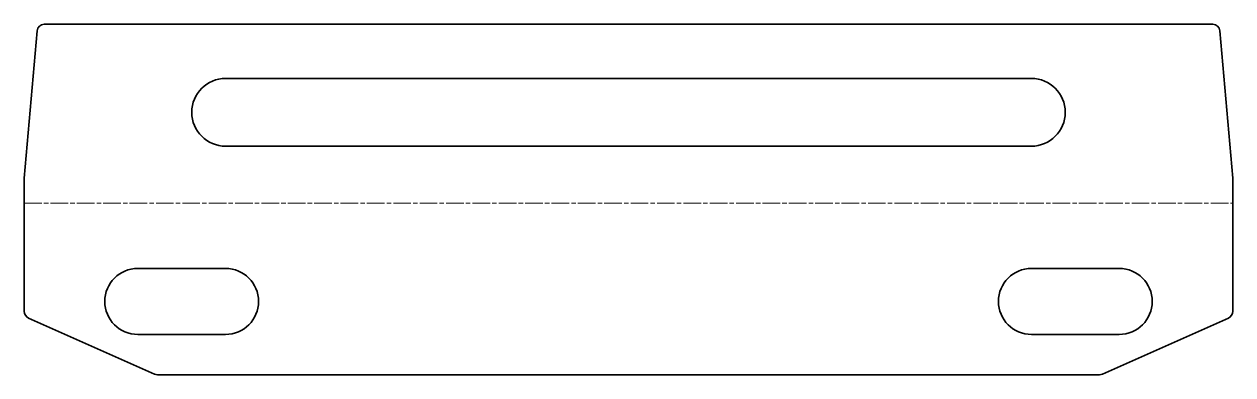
# Model space of a CAD drawing. Header units: millimetres. Extents: x 0 to 165, y 0 to 48.
import ezdxf

# ---------------------------------------------------------------- set-up
doc = ezdxf.new("R2010")
doc.units = ezdxf.units.MM
doc.linetypes.add('Chain', pattern=[13.68, 9.12, -1.14, 2.28, -1.14])
doc.layers.add('SIMUMAK Bend Centerline (ISO)', color=7, linetype='Chain', lineweight=9)
doc.layers.add('SIMUMAK Visible (ISO)', color=7, linetype='Continuous', lineweight=35)

# ---------------------------------------------------------------- blocks, each defined once
blk = doc.blocks.new('SIL-027-URIN-01_Sheet_11_SIL-027-URIN-01 (Desplegada)')
at = {"layer": 'SIMUMAK Bend Centerline (ISO)', "ltscale": 0.263158}
blk.add_line((-82.5, -0.5), (82.5, -0.5), dxfattribs=at)
at = {"layer": 'SIMUMAK Visible (ISO)'}
for p, q in [((79.75, 23.89), (-79.75, 23.89)), ((-80.74, 22.98), (-82.5, 2.89)), ((82.5, 2.89), (80.74, 22.98)), ((-55, 16.51), (55, 16.51)), ((55, 7.28), (-55, 7.28)), ((-82.5, -15.24), (-82.5, 2.89)), ((82.5, 2.89), (82.5, -15.24)), ((-67, -9.39), (-55, -9.39)), ((55, -9.39), (67, -9.39)), ((-81.91, -16.16), (-64.69, -23.81)), ((64.69, -23.81), (81.91, -16.16)), ((-55, -18.39), (-67, -18.39)), ((67, -18.39), (55, -18.39)), ((64.29, -23.89), (-64.29, -23.89))]:
    blk.add_line(p, q, dxfattribs=at)
at = {"layer": 'SIMUMAK Visible (ISO)', "extrusion": (0, 0, -1)}
for centre, radius, start, end in [((79.75, 22.89), 1, 5, 90), ((-79.75, 22.89), 1, 90, 175), ((55, 11.89), 4.62, 270, 90), ((-55, 11.89), 4.62, 90, 270), ((67, -13.89), 4.5, 270, 90), ((55, -13.89), 4.5, 90, 270), ((-55, -13.89), 4.5, 270, 90), ((-67, -13.89), 4.5, 90, 270), ((81.5, -15.24), 1, 293.9625, 0), ((-81.5, -15.24), 1, 180, 246.0375), ((64.29, -22.89), 1, 270, 293.9625), ((-64.29, -22.89), 1, 246.0375, 270)]:
    blk.add_arc(centre, radius, start, end, dxfattribs=at)

msp = doc.modelspace()

# ---------------------------------------------------------------- block references
msp.add_blockref('SIL-027-URIN-01_Sheet_11_SIL-027-URIN-01 (Desplegada)', (82.5, 23.89))

doc.saveas('drawing.dxf')
